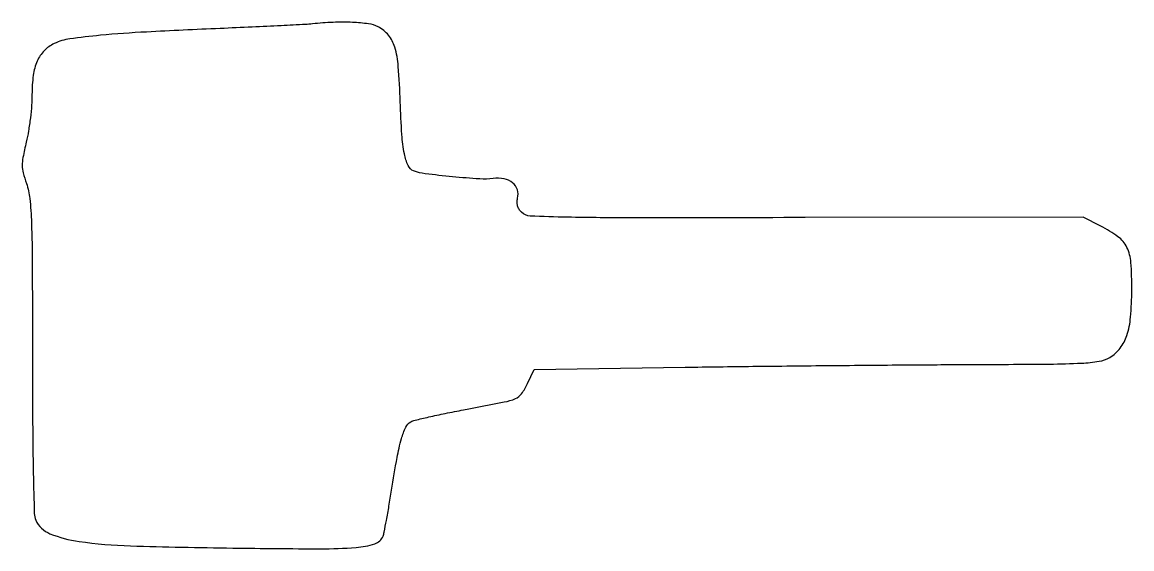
# Model space of a CAD drawing. Extents: x 0 to 330, y 0 to 157.
import ezdxf

# ---------------------------------------------------------------- set-up
doc = ezdxf.new("R2010")
doc.units = 0

msp = doc.modelspace()

# ---------------------------------------------------------------- linework, layer by layer
msp.add_lwpolyline([(86.5, 156.351856, -0.014159), (84.415323, 156.183448, -0.000629), (77.184375, 155.814098, -0.001061), (68.603963, 155.404895, -0.000758), (59, 154.981886, 0.002528), (37.129047, 153.940992, 0.009448), (23.39968, 152.957565, 0.01277), (14.259887, 151.893117, 0.07554), (9.66092, 150.509337, 0.088489), (6.625427, 148.344179, 0.090605), (4.555511, 145.27915, 0.070978), (3.378067, 141.050152, 0.032936), (3.012817, 135.348871, -0.019582), (2.895261, 132.197675, -0.010766), (2.51769, 128.356381, -0.010718), (1.966215, 124.469578, -0.016851), (1.309278, 121.162212, 0.008677), (0.327673, 116.6109, 0.049968), (0.09368, 114.160787, 0.064348), (0.384696, 111.98821, 0.019902), (1.366486, 108.830837, -0.060423), (2.367042, 104.368471, -0.016367), (2.853681, 97.13152, -0.007685), (3.08969, 84.737901, -0.000918), (3.139999, 57.312102, 0.001619), (3.203536, 37.686453, 0.003517), (3.407148, 22.616653, 0.001433), (3.689825, 10.544351, 0.10065), (4.141138, 8.589581, 0.193267), (8.369414, 4.559169, 0.059855), (17.026498, 2.255726, 0.027629), (32.354432, 0.946013, 0.00429), (62.803966, 0.293802, 0.001999), (88.839455, 0.063694, 0.021011), (99.485816, 0.459663, 0.05658), (105.041939, 1.541074, 0.226195), (107.510471, 3.841557, 0.045188), (107.846683, 4.987423, 0.002684), (108.528468, 8.537832, 0.004023), (109.284698, 12.782621, 0.002956), (110.057353, 17.5, -0.005374), (111.700727, 27.237973, -0.024179), (112.995925, 32.8638, -0.041308), (114.271442, 36.281521, -0.161285), (115.80358, 37.894879, -0.063878), (117.031444, 38.362405, -0.003375), (121.125168, 39.318687, -0.005268), (126.025678, 40.374452, -0.003806), (131.509825, 41.4522, 0.002025), (143.610961, 43.785579, 0.048652), (146.912867, 44.777255, 0.140507), (148.766647, 46.240432, 0.047185), (150.523938, 49.245638), (152.5, 53.5), (197.5, 54.141935, -0.000736), (217.571145, 54.398699, -0.000479), (240.752705, 54.638895, -0.000482), (263.370345, 54.82977, -0.000919), (281.551763, 54.932273, 0.000925), (305.893555, 55.069785, 0.010701), (315.432313, 55.345519, 0.027155), (320.699741, 55.898486, 0.097176), (323.861939, 57.062234, 0.091323), (326.969064, 59.834589, 0.086465), (328.95698, 63.582874, 0.058132), (330.048997, 68.997732, 0.018825), (330.41911, 77.17641, 0.019995), (330.154553, 85.336672, 0.095497), (328.949028, 89.817639, 0.120887), (326.310043, 92.990263, 0.040853), (321.164362, 96.178459), (315.930873, 98.856918), (233.215437, 98.678459, -0.000393), (181.940056, 98.608091, -0.004842), (162.403456, 98.785813, -0.006456), (151.293104, 99.138051, -0.187345), (148.73477, 100.26523, -0.057723), (148.005478, 101.185607, -0.070689), (147.564784, 102.189606, -0.070971), (147.422252, 103.27332, -0.058811), (147.571429, 104.428571, 0.137919), (147.499562, 106.975954, 0.147891), (146.104373, 109.033053, 0.123121), (143.555984, 110.220876, 0.081301), (140.310004, 110.314755, -0.049897), (136.290289, 110.179557, -0.007399), (128.192269, 110.836023, -0.006769), (120.089741, 111.724555, -0.060986), (116.633298, 112.587222, -0.198732), (114.964968, 114.168952, -0.057167), (113.873165, 117.631168, -0.031767), (113.132799, 123.39483, -0.007354), (112.648372, 133.166797, 0.010281), (112.064197, 143.703458, 0.053112), (111.008548, 149.437244, 0.100169), (109.130172, 152.976995, 0.101852), (106.032733, 155.483073, 0.086525), (103.209842, 156.370634, 0.021893), (98.400648, 156.796047, 0.021073), (92.639648, 156.80935, 0.017275)], format="xyb", close=True)

doc.saveas('drawing.dxf')
